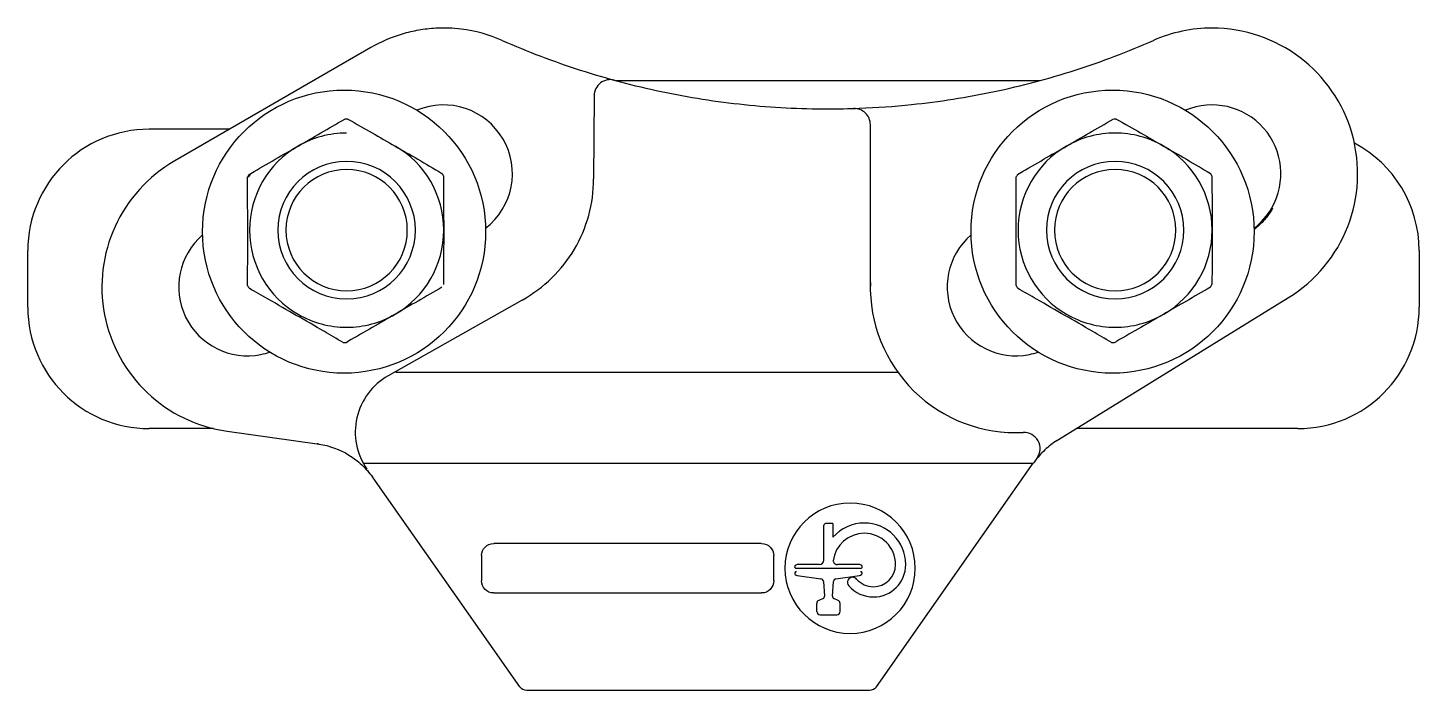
# Model space of a CAD drawing. Header units: millimetres. Extents: x -19541 to 104079, y -3200 to 10399.
# Drawn here: x -14279.3 to -14021.3, y 1410.7 to 1533.5 of the extents above; entities that cross this region are included whole.
import ezdxf

# ---------------------------------------------------------------- set-up
doc = ezdxf.new("R2010")
doc.units = ezdxf.units.MM
doc.layers.add('KTHUOC', color=2, linetype='Continuous')

msp = doc.modelspace()

# ---------------------------------------------------------------- linework, layer by layer
at = {"layer": 'KTHUOC'}
for p, q in [((-14191.673, 1531.352), (-14191.673, 1531.352)), ((-14191.342, 1531.186), (-14191.343, 1531.183)), ((-14070.576, 1531.186), (-14070.574, 1531.183)), ((-14215.707, 1529.854), (-14252.08, 1508.854)), ((-14170.231, 1523.724), (-14091.686, 1523.724)), ((-14174.315, 1520.925), (-14174.392, 1505.506)), ((-14241.924, 1514.72), (-14256.811, 1514.72)), ((-14123.082, 1485.474), (-14123.082, 1515.57)), ((-14247.236, 1511.508), (-14247.236, 1511.508)), ((-14252.08, 1508.854), (-14252.078, 1508.85)), ((-14238.566, 1505.862), (-14238.234, 1506.055)), ((-14238.287, 1506.347), (-14237.955, 1506.54)), ((-14095.792, 1506.344), (-14095.455, 1506.54)), ((-14247.236, 1495.633), (-14247.236, 1495.633)), ((-14231.361, 1495.633), (-14231.361, 1495.633)), ((-14279.311, 1481.724), (-14279.311, 1492.22)), ((-14021.31, 1492.22), (-14021.31, 1481.724)), ((-14187.669, 1483.042), (-14212.493, 1469.018)), ((-14088.21, 1457.178), (-14045.537, 1483.497)), ((-14045.537, 1483.497), (-14045.539, 1483.501)), ((-14220.279, 1475.175), (-14219.946, 1475.368)), ((-14077.779, 1475.175), (-14077.446, 1475.368)), ((-14117.98, 1469.654), (-14211.066, 1469.654)), ((-14244.901, 1459.224), (-14256.811, 1459.224)), ((-14242.324, 1458.739), (-14225.671, 1456.408)), ((-14043.81, 1459.224), (-14084.884, 1459.224)), ((-14225.671, 1456.408), (-14225.671, 1456.412)), ((-14088.212, 1457.181), (-14088.21, 1457.178)), ((-14092.865, 1452.765), (-14217.092, 1452.765)), ((-14121.97, 1411.374), (-14092.9, 1452.789)), ((-14188.065, 1411.374), (-14215.285, 1450.066)), ((-14131.697, 1434.863), (-14131.697, 1441.3)), ((-14130.01, 1441.613), (-14131.385, 1441.613)), ((-14130.01, 1441.613), (-14130.01, 1439.081)), ((-14143.237, 1437.92), (-14192.927, 1437.92)), ((-14195.165, 1435.683), (-14195.165, 1430.992)), ((-14140.999, 1430.992), (-14140.999, 1435.683)), ((-14124.895, 1433.281), (-14136.812, 1433.281)), ((-14136.622, 1431.981), (-14132.252, 1431.387)), ((-14132.541, 1434.019), (-14136.522, 1434.019)), ((-14129.455, 1431.387), (-14125.085, 1431.981)), ((-14125.185, 1434.019), (-14129.166, 1434.019)), ((-14131.797, 1430.904), (-14131.588, 1428.148)), ((-14130.119, 1428.148), (-14129.91, 1430.904)), ((-14192.927, 1428.754), (-14143.237, 1428.754)), ((-14133.016, 1425.318), (-14133.016, 1426.802)), ((-14131.84, 1427.729), (-14132.636, 1427.382)), ((-14129.071, 1427.382), (-14129.867, 1427.729)), ((-14128.691, 1425.31), (-14128.691, 1426.802)), ((-14132.383, 1424.685), (-14129.316, 1424.685)), ((-14186.837, 1410.735), (-14123.197, 1410.735))]:
    msp.add_line(p, q, dxfattribs=at)
for centre in [(-14220.665, 1495.738), (-14078.165, 1495.738)]:
    msp.add_circle(centre, 26.246, dxfattribs=at)
for centre, radius, start, end in [((-14059.709, 1506.474), 26.992, 90, 113.73721), ((-14059.709, 1506.474), 26.992, 301.66521, 90), ((-14171.315, 1520.91), 3, 74.70768, 179.71455), ((-14202.209, 1506.474), 12.75, 307.61579, 112.8068), ((-14126.082, 1515.57), 3, 0, 91.82722), ((-14059.709, 1506.474), 12.75, 330.32986, 112.8068), ((-14256.811, 1492.22), 22.5, 90, 180), ((-14220.237, 1495.988), 20.625, 90.0152, 90.79233), ((-14220.237, 1495.988), 20.625, 89.23807, 90.0152), ((-14077.737, 1495.988), 20.625, 90.0152, 90.79233), ((-14077.737, 1495.988), 20.625, 89.23807, 90.0152), ((-14220.191, 1496.014), 18, 90.0152, 120.0152), ((-14077.691, 1496.014), 18, 90.0152, 120.0152), ((-14077.691, 1496.014), 18, 60.0152, 90.0152), ((-14043.81, 1492.22), 22.5, 0, 62.16688), ((-14220.191, 1496.014), 18, 120.0152, 180.0152), ((-14220.191, 1496.014), 18, 0.0152, 60.0152), ((-14077.691, 1496.014), 18, 120.0152, 180.0152), ((-14077.691, 1496.014), 18, 0.0152, 60.0152), ((-14238.582, 1485.474), 26.992, 120, 262.03121), ((-14220.191, 1496.014), 12.75, 90.0152, 270.0152), ((-14220.191, 1496.014), 11.25, 90.0152, 270.0152), ((-14220.191, 1496.014), 12.75, 270.0152, 90.0152), ((-14220.191, 1496.014), 11.25, 270.0152, 90.0152), ((-14077.691, 1496.014), 12.75, 90.0152, 270.0152), ((-14077.691, 1496.014), 11.25, 90.0152, 270.0152), ((-14077.691, 1496.014), 12.75, 270.0152, 90.0152), ((-14077.691, 1496.014), 11.25, 270.0152, 90.0152), ((-14220.569, 1495.795), 20.625, 149.23807, 150.79233), ((-14220.237, 1495.988), 20.625, 149.23807, 150.79233), ((-14220.237, 1495.988), 20.625, 29.23807, 30.79233), ((-14078.069, 1495.795), 20.625, 149.23807, 150.79233), ((-14077.737, 1495.988), 20.625, 29.23807, 30.79233), ((-14059.709, 1506.474), 12.75, 307.56324, 330.32986), ((-14238.582, 1485.474), 12.75, 130.71701, 281.25376), ((-14220.191, 1496.014), 18, 180.0152, 240.0152), ((-14220.191, 1496.014), 18, 300.0152, 0.0152), ((-14096.082, 1485.474), 12.75, 130.71701, 281.25376), ((-14077.691, 1496.014), 18, 180.0152, 240.0152), ((-14077.691, 1496.014), 18, 300.0152, 0.0152), ((-14096.102, 1485.462), 26.992, 178.26803, 272.85782), ((-14220.569, 1495.795), 20.625, 209.23807, 210.79233), ((-14078.069, 1495.795), 20.625, 209.23807, 210.79233), ((-14077.737, 1495.988), 20.625, 329.23807, 330.79233), ((-14256.811, 1481.724), 22.5, 180, 270), ((-14043.81, 1481.724), 22.5, 270, 0), ((-14220.191, 1496.014), 18, 240.0152, 270.0152), ((-14220.191, 1496.014), 18, 270.0152, 300.0152), ((-14077.691, 1496.014), 18, 240.0152, 270.0152), ((-14077.691, 1496.014), 18, 270.0152, 300.0152), ((-14238.582, 1485.474), 12.75, 281.25376, 288.90098), ((-14220.569, 1495.795), 20.625, 269.23807, 270.0152), ((-14220.569, 1495.795), 20.625, 270.0152, 270.79233), ((-14096.082, 1485.474), 12.75, 281.25376, 288.90098), ((-14078.069, 1495.795), 20.625, 269.23807, 270.0152), ((-14078.069, 1495.795), 20.625, 270.0152, 270.79233), ((-14206.59, 1458.57), 12, 119.46423, 214.99898), ((-14094.607, 1455.508), 3, 325.00102, 92.85782), ((-14126.832, 1433.337), 12.083, 90, 270), ((-14126.832, 1433.337), 12.083, 270, 90), ((-14131.385, 1441.3), 0.312, 135, 180), ((-14131.385, 1441.3), 0.312, 90, 135), ((-14124.209, 1434.019), 7.699, 90, 138.88791), ((-14124.209, 1434.019), 5.801, 90, 172.92575), ((-14124.209, 1434.019), 7.699, 0, 90), ((-14124.209, 1434.019), 5.801, 0, 90), ((-14132.541, 1434.863), 0.844, 270, 0), ((-14129.547, 1434.681), 0.422, 172.92575, 205.45285), ((-14129.166, 1434.863), 0.844, 205.45285, 270), ((-14136.812, 1433.593), 0.312, 132.78186, 201.39093), ((-14136.798, 1432.388), 0.312, 159.81659, 229.63317), ((-14136.812, 1433.593), 0.312, 201.39093, 270), ((-14136.798, 1432.388), 0.312, 90, 159.81659), ((-14136.522, 1433.281), 0.738, 90, 132.78186), ((-14136.522, 1432.712), 0.738, 229.63317, 262.25966), ((-14125.185, 1433.281), 0.738, 47.21814, 90), ((-14125.185, 1432.712), 0.738, 277.74034, 310.36683), ((-14124.909, 1432.388), 0.312, 20.18341, 90), ((-14124.895, 1433.593), 0.312, 270, 338.60907), ((-14124.909, 1432.388), 0.312, 310.36683, 20.18341), ((-14124.895, 1433.593), 0.312, 338.60907, 47.21814), ((-14122.521, 1434.019), 6.012, 270, 0), ((-14122.521, 1434.019), 4.113, 270, 0), ((-14132.323, 1430.864), 0.527, 4.33231, 82.25966), ((-14129.384, 1430.864), 0.527, 97.74034, 175.66769), ((-14126.364, 1430.723), 0.949, 90, 220.62082), ((-14122.521, 1434.019), 6.012, 220.62082, 270), ((-14126.364, 1430.723), 0.949, 40.62082, 90), ((-14122.521, 1434.019), 4.113, 220.62082, 270), ((-14132.383, 1426.802), 0.633, 113.57471, 180), ((-14132.009, 1428.116), 0.422, 293.57471, 4.33231), ((-14129.698, 1428.116), 0.422, 175.66769, 246.42529), ((-14129.324, 1426.802), 0.633, 360, 66.42529), ((-14132.383, 1425.318), 0.633, 180, 270), ((-14129.316, 1425.31), 0.625, 270, 0), ((-14186.837, 1412.235), 1.5, 215.0651, 270), ((-14123.197, 1412.235), 1.5, 270, 324.9349)]:
    msp.add_arc(centre, radius, start, end, dxfattribs=at)
for centre, major_axis, ratio, start_param, end_param in [((-14202.709, 1506.768), (25.967, -11.96), 0.9444218, 6.1866358, 6.6906711), ((-14202.709, 1506.768), (25.967, -11.96), 0.9444218, 5.6826006, 6.1866358), ((-14225.24, 1457.103), (-0.112, -0.742), 0.0991387, 6.1769879, 6.2831835), ((-14088.851, 1457.662), (0.4, -0.635), 0.0876037, 0.0000007, 0.1055246), ((-14093.421, 1453.271), (0.614, -0.43), 0.175233, 0, 0.1063532), ((-14093.251, 1453.512), (0.61, -0.436), 0.0877044, 0.0000008, 0.1055161), ((-14214.817, 1450.703), (-0.611, -0.435), 0.0997223, 6.1772122, 6.2831839), ((-14214.67, 1450.496), (-0.614, -0.43), 0.1752329, 6.1768321, 6.2831853)]:
    msp.add_ellipse(centre, major_axis=major_axis, ratio=ratio, start_param=start_param, end_param=end_param, dxfattribs=at)
at = {"layer": 'KTHUOC', "extrusion": (0, 0, -1)}
for centre, major_axis, start_param, end_param in [((-14192.903, 1435.658), (1.608, -1.608), 2.3616577, 3.9215276), ((-14143.262, 1435.658), (-1.608, -1.608), 2.3616577, 3.9215276), ((-14192.903, 1431.017), (-1.608, -1.608), 5.5032504, 7.0631203), ((-14143.262, 1431.017), (1.608, -1.608), 5.5032504, 7.0631203)]:
    msp.add_ellipse(centre, major_axis=major_axis, ratio=0.9891328, start_param=start_param, end_param=end_param, dxfattribs=at)
at = {"layer": 'KTHUOC'}
for points, knots in [([(-14191.342, 1531.186), (-14193.761, 1532.251), (-14196.32, 1532.952), (-14200.503, 1533.463), (-14203.156, 1533.552), (-14206.828, 1533.135), (-14210.953, 1532.168), (-14213.875, 1530.911), (-14215.707, 1529.854)], [0, 0, 0, 0, 0.3125, 0.3125, 0.5, 0.625, 0.75, 1, 1, 1, 1]), ([(-14191.343, 1531.183), (-14188.984, 1530.145), (-14184.211, 1528.191), (-14179.345, 1526.487), (-14171.964, 1524.113), (-14161.921, 1521.446), (-14146.487, 1519.026), (-14136.12, 1518.492), (-14130.959, 1518.492)], [0, 0, 0, 0, 0.125, 0.25, 0.25, 0.5, 0.75, 1, 1, 1, 1]), ([(-14130.959, 1518.492), (-14129.015, 1518.492), (-14123.843, 1518.593), (-14113.491, 1519.33), (-14105.152, 1520.638), (-14095.024, 1522.768), (-14090.009, 1524.097), (-14080.156, 1527.262), (-14075.311, 1529.1), (-14070.574, 1531.183)], [0, 0, 0, 0, 0.09375, 0.25, 0.5, 0.5, 0.75, 0.75, 1, 1, 1, 1]), ([(-14238.556, 1485.727), (-14238.551, 1487.172), (-14238.541, 1490.727), (-14238.539, 1493.852), (-14238.541, 1497.762), (-14238.547, 1500.883), (-14238.56, 1504.424), (-14238.566, 1505.862)], [0, 0, 0, 0, 0.1875, 0.5, 0.5, 0.8125, 1, 1, 1, 1]), ([(-14096.056, 1485.727), (-14096.051, 1487.172), (-14096.041, 1490.727), (-14096.039, 1493.852), (-14096.041, 1497.762), (-14096.047, 1500.883), (-14096.06, 1504.424), (-14096.066, 1505.862)], [0, 0, 0, 0, 0.1875, 0.5, 0.5, 0.8125, 1, 1, 1, 1]), ([(-14220.838, 1475.175), (-14222.081, 1475.899), (-14225.142, 1477.68), (-14227.843, 1479.243), (-14231.229, 1481.198), (-14233.937, 1482.758), (-14237.021, 1484.525), (-14238.276, 1485.242)], [0, 0, 0, 0, 0.1875, 0.5, 0.5, 0.8125, 1, 1, 1, 1]), ([(-14078.338, 1475.175), (-14079.581, 1475.899), (-14082.642, 1477.68), (-14085.343, 1479.243), (-14088.729, 1481.198), (-14091.437, 1482.758), (-14094.521, 1484.525), (-14095.776, 1485.242)], [0, 0, 0, 0, 0.1875, 0.5, 0.5, 0.8125, 1, 1, 1, 1]), ([(-14225.352, 1456.362), (-14223.378, 1456.064), (-14221.48, 1455.373), (-14218.924, 1453.805), (-14218.127, 1453.198), (-14216.666, 1451.834), (-14216.007, 1451.081), (-14215.427, 1450.268)], [0, 0, 0, 0, 0.5, 0.5, 0.75, 0.75, 1, 1, 1, 1])]:
    msp.add_open_spline(points, degree=3, knots=knots, dxfattribs=at)
for points in [[(-14229.195, 1511.6), (-14226.341, 1513.249), (-14223.653, 1514.802), (-14220.528, 1516.608)], [(-14219.968, 1516.608), (-14218.373, 1515.705), (-14215.421, 1514.026), (-14212.631, 1512.425), (-14211.203, 1511.6)], [(-14086.695, 1511.6), (-14083.841, 1513.249), (-14081.153, 1514.802), (-14078.028, 1516.608)], [(-14077.468, 1516.608), (-14075.873, 1515.705), (-14072.921, 1514.026), (-14070.131, 1512.425), (-14068.703, 1511.6)], [(-14237.955, 1506.54), (-14236.361, 1507.461), (-14233.41, 1509.166), (-14230.622, 1510.776), (-14229.195, 1511.6)], [(-14211.203, 1511.6), (-14208.348, 1509.952), (-14205.658, 1508.382), (-14202.53, 1506.54)], [(-14095.455, 1506.54), (-14093.861, 1507.461), (-14090.91, 1509.166), (-14088.122, 1510.776), (-14086.695, 1511.6)], [(-14068.703, 1511.6), (-14065.848, 1509.952), (-14063.158, 1508.382), (-14060.03, 1506.54)], [(-14202.251, 1506.055), (-14202.217, 1502.426), (-14202.201, 1499.312), (-14202.199, 1496.014)], [(-14059.751, 1506.055), (-14059.717, 1502.426), (-14059.701, 1499.312), (-14059.699, 1496.014)], [(-14048.489, 1500.083), (-14048.921, 1499.318), (-14049.941, 1497.878), (-14051.232, 1496.673), (-14051.931, 1496.142)], [(-14202.199, 1496.014), (-14202.198, 1494.365), (-14202.204, 1491.149), (-14202.225, 1487.753), (-14202.24, 1485.92)], [(-14059.699, 1496.014), (-14059.698, 1494.365), (-14059.704, 1491.149), (-14059.725, 1487.753), (-14059.74, 1485.92)], [(-14202.519, 1485.435), (-14205.645, 1483.63), (-14208.333, 1482.077), (-14211.187, 1480.428)], [(-14060.019, 1485.435), (-14063.145, 1483.63), (-14065.833, 1482.077), (-14068.687, 1480.428)], [(-14211.187, 1480.428), (-14212.614, 1479.604), (-14215.401, 1477.993), (-14218.352, 1476.289), (-14219.946, 1475.368)], [(-14068.687, 1480.428), (-14070.114, 1479.604), (-14072.901, 1477.993), (-14075.852, 1476.289), (-14077.446, 1475.368)], [(-14225.359, 1456.367), (-14225.462, 1456.382), (-14225.567, 1456.398), (-14225.671, 1456.412)], [(-14225.671, 1456.408), (-14225.564, 1456.393), (-14225.458, 1456.378), (-14225.352, 1456.362)], [(-14090.74, 1455.26), (-14091.092, 1454.928), (-14091.763, 1454.231), (-14092.36, 1453.476), (-14092.64, 1453.084)], [(-14088.447, 1457.035), (-14089.263, 1456.522), (-14090.035, 1455.925), (-14090.74, 1455.26)], [(-14088.451, 1457.028), (-14088.371, 1457.078), (-14088.291, 1457.128), (-14088.21, 1457.178)], [(-14088.212, 1457.181), (-14088.291, 1457.133), (-14088.369, 1457.084), (-14088.447, 1457.035)], [(-14092.807, 1452.841), (-14092.752, 1452.919), (-14092.696, 1452.998), (-14092.64, 1453.076)], [(-14092.64, 1453.084), (-14092.694, 1453.008), (-14092.748, 1452.931), (-14092.802, 1452.855)], [(-14215.289, 1450.079), (-14215.335, 1450.145), (-14215.382, 1450.211), (-14215.429, 1450.277)], [(-14215.427, 1450.268), (-14215.379, 1450.2), (-14215.332, 1450.133), (-14215.285, 1450.066)]]:
    msp.add_open_spline(points, degree=3, dxfattribs=at)

doc.saveas('drawing.dxf')
